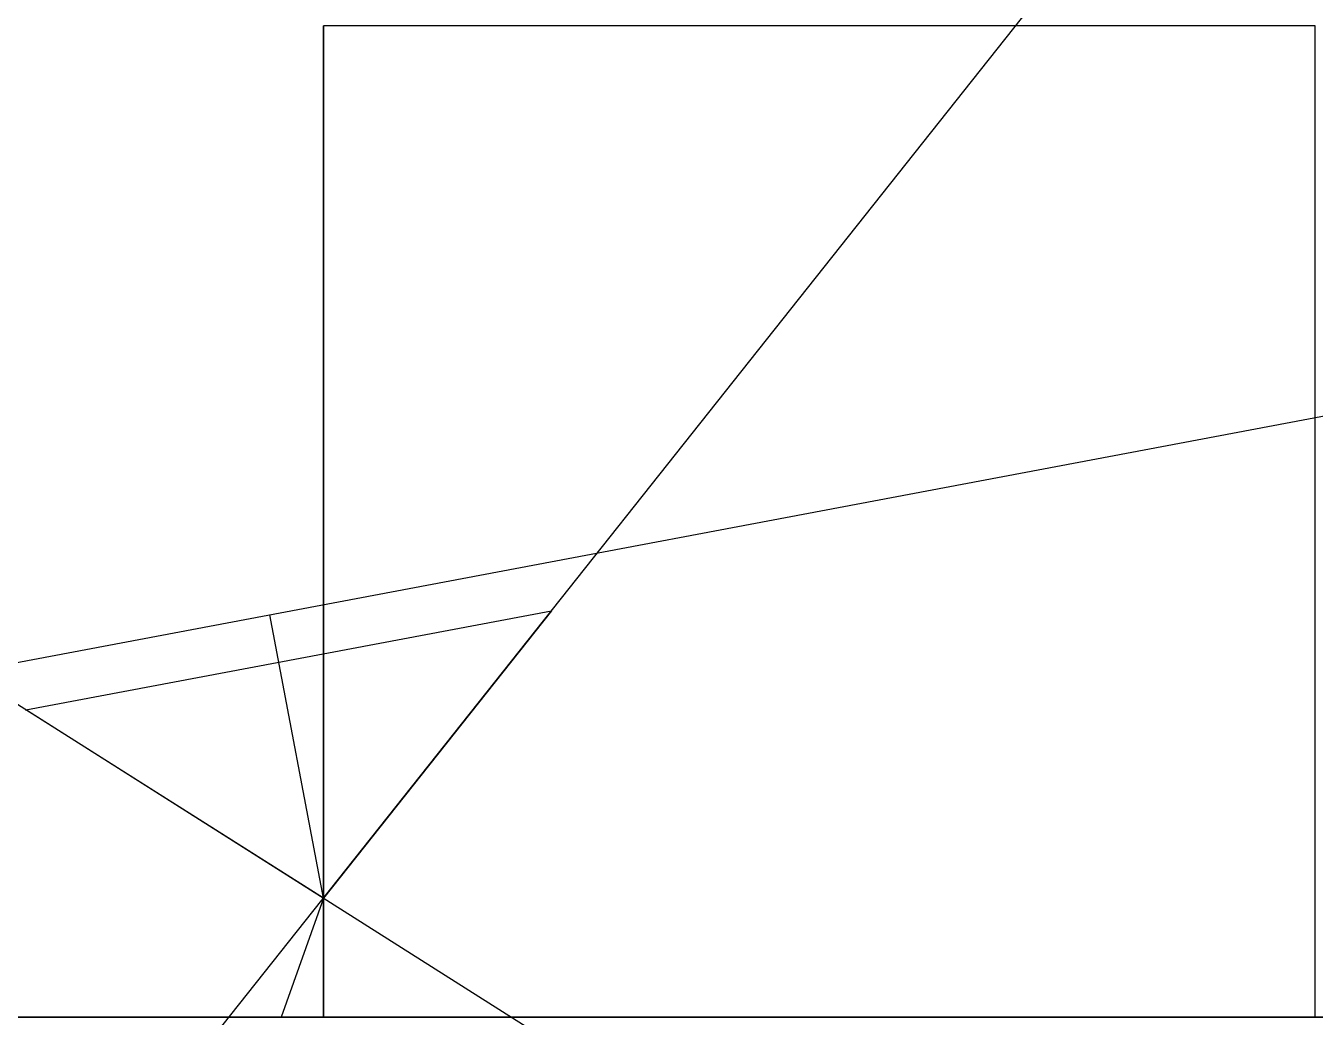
# Model space of a CAD drawing. Header units: inches. Extents: x -30 to 100, y 0 to 100.
import ezdxf

# ---------------------------------------------------------------- set-up
doc = ezdxf.new("R2010")
doc.units = ezdxf.units.IN
doc.header["$MEASUREMENT"] = 0

msp = doc.modelspace()

# ---------------------------------------------------------------- linework, layer by layer
at = {"color": 3}
for p, q in [((100, 100), (0, 100)), ((0, 100), (0, 0)), ((100, 0), (100, 100)), ((0, 12, 42), (-5.39, 40.58)), ((0, 12), (-5.39, 40.58))]:
    msp.add_line(p, q, dxfattribs=at)
at = {"color": 5}
for p, q in [((0, 0, 100), (0, 100, 100)), ((0, 100, 100), (0, 100)), ((0, 100), (0, 0)), ((0, 0), (0, 0, 100))]:
    msp.add_line(p, q, dxfattribs=at)
at = {"lineweight": 30}
for p, q in [((-30, 31, 7), (23, 41, 7)), ((23, 41, 7), (0, 12, 42)), ((0, 12, 42), (-30, 31, 7))]:
    msp.add_line(p, q, dxfattribs=at)
at = {"color": 1}
for p in [(0, 12, 42), (0, 0, 42)]:
    msp.add_line(p, (-4.26, 0, 57.89), dxfattribs=at)
for q in [(0, 12), (0, 0, 42)]:
    msp.add_line((0, 12, 42), q)
at = {"color": 240, "true_color": 0xed1f24}
for p, q in [((0, 0), (100, 0)), ((0, 0), (100, 0)), ((100, 0, 100), (0, 0, 100)), ((0, 0, 100), (0, 0)), ((100, 0), (100, 0, 100))]:
    msp.add_line(p, q, dxfattribs=at)
for p, direction in [((0, 12, 42), (0.451501, 0.569284, -0.687067)), ((0, 12), (0.621395, 0.783498)), ((27.6, 46.8), (-0.982662, -0.185408)), ((0, 12, 42), (-0.601687, 0.381068, -0.701968)), ((0, 12), (-0.844819, 0.535052)), ((0, 0, 42), (0.549178, 0, -0.835705)), ((-30, 0, 7), (0.650791, 0, 0.759257)), ((18.95, 0, 64.11), (-0.965965, 0, -0.258675))]:
    msp.add_xline(p, direction)
for p in [(23, 41), (-30, 31), (-30, 0, 7), (23, 0, 7)]:
    msp.add_point(p)

doc.saveas('drawing.dxf')
